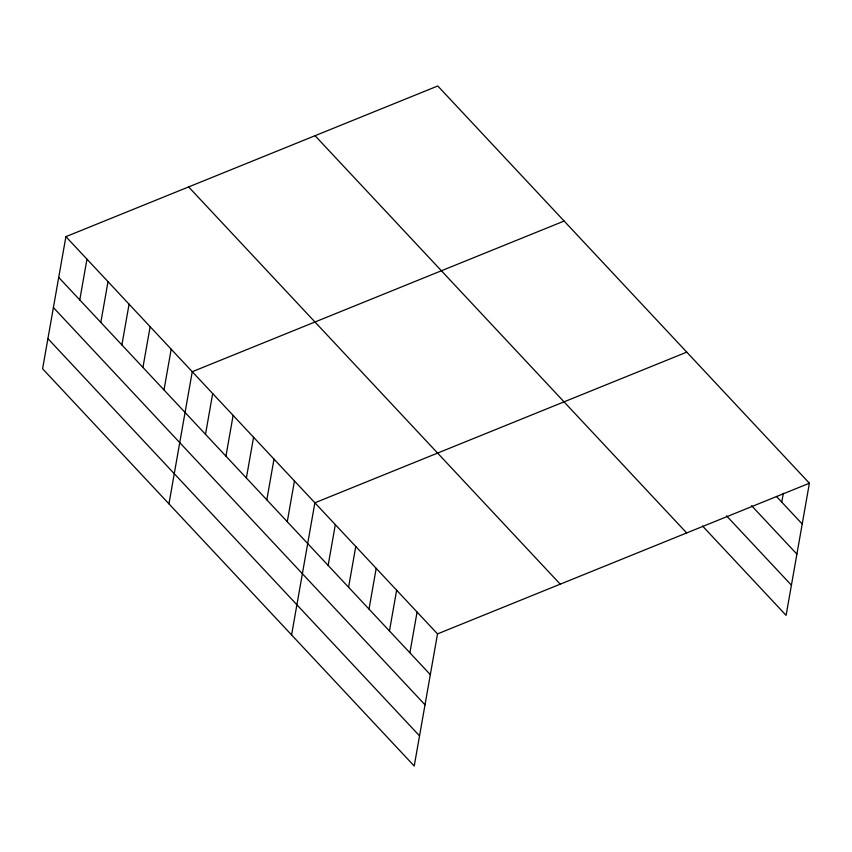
<?xml version="1.0" encoding="UTF-8"?>
<svg xmlns="http://www.w3.org/2000/svg" width="852" height="852" viewBox="0 0 852 852"><rect width="100%" height="100%" fill="white"/><g stroke="black" fill="none" stroke-linecap="round" stroke-linejoin="round"><path stroke-width="1.28" d="M65.902 236.654L42.6 368.778L414.221 766.023L437.513 633.899L65.902 236.654L437.779 85.977L809.4 483.222L786.098 615.346L702.57 526.057M79.769 299.915L86.957 259.157M100.824 322.429L108.012 281.671M121.889 344.932L129.078 304.185M142.944 367.446L150.133 326.689M163.999 389.96L171.188 349.203M168.952 503.841L192.254 371.717L564.13 221.041M205.502 434.318L212.691 393.56M225.94 456.161L233.129 415.414M246.377 478.015L253.566 437.257M266.814 499.858L274.003 459.111M287.262 521.712L294.441 480.954M291.586 634.932L314.878 502.808L686.765 352.132M328.137 565.409L335.326 524.651M348.575 587.252L355.763 546.505M369.012 609.105L376.201 568.348M389.449 630.949L396.638 590.202M409.897 652.802L417.075 612.045M781.774 502.126L783.35 493.212M437.513 633.899L809.4 483.222M776.438 496.428L802.211 523.98M751.571 505.683L796.897 554.13M726.543 515.854L791.423 585.196M315.059 135.702L686.68 532.947M188.622 186.929L560.243 584.174M58.713 277.401L430.335 674.656M53.399 307.561L425.01 704.806M47.914 338.627L419.535 735.872"/></g></svg>
